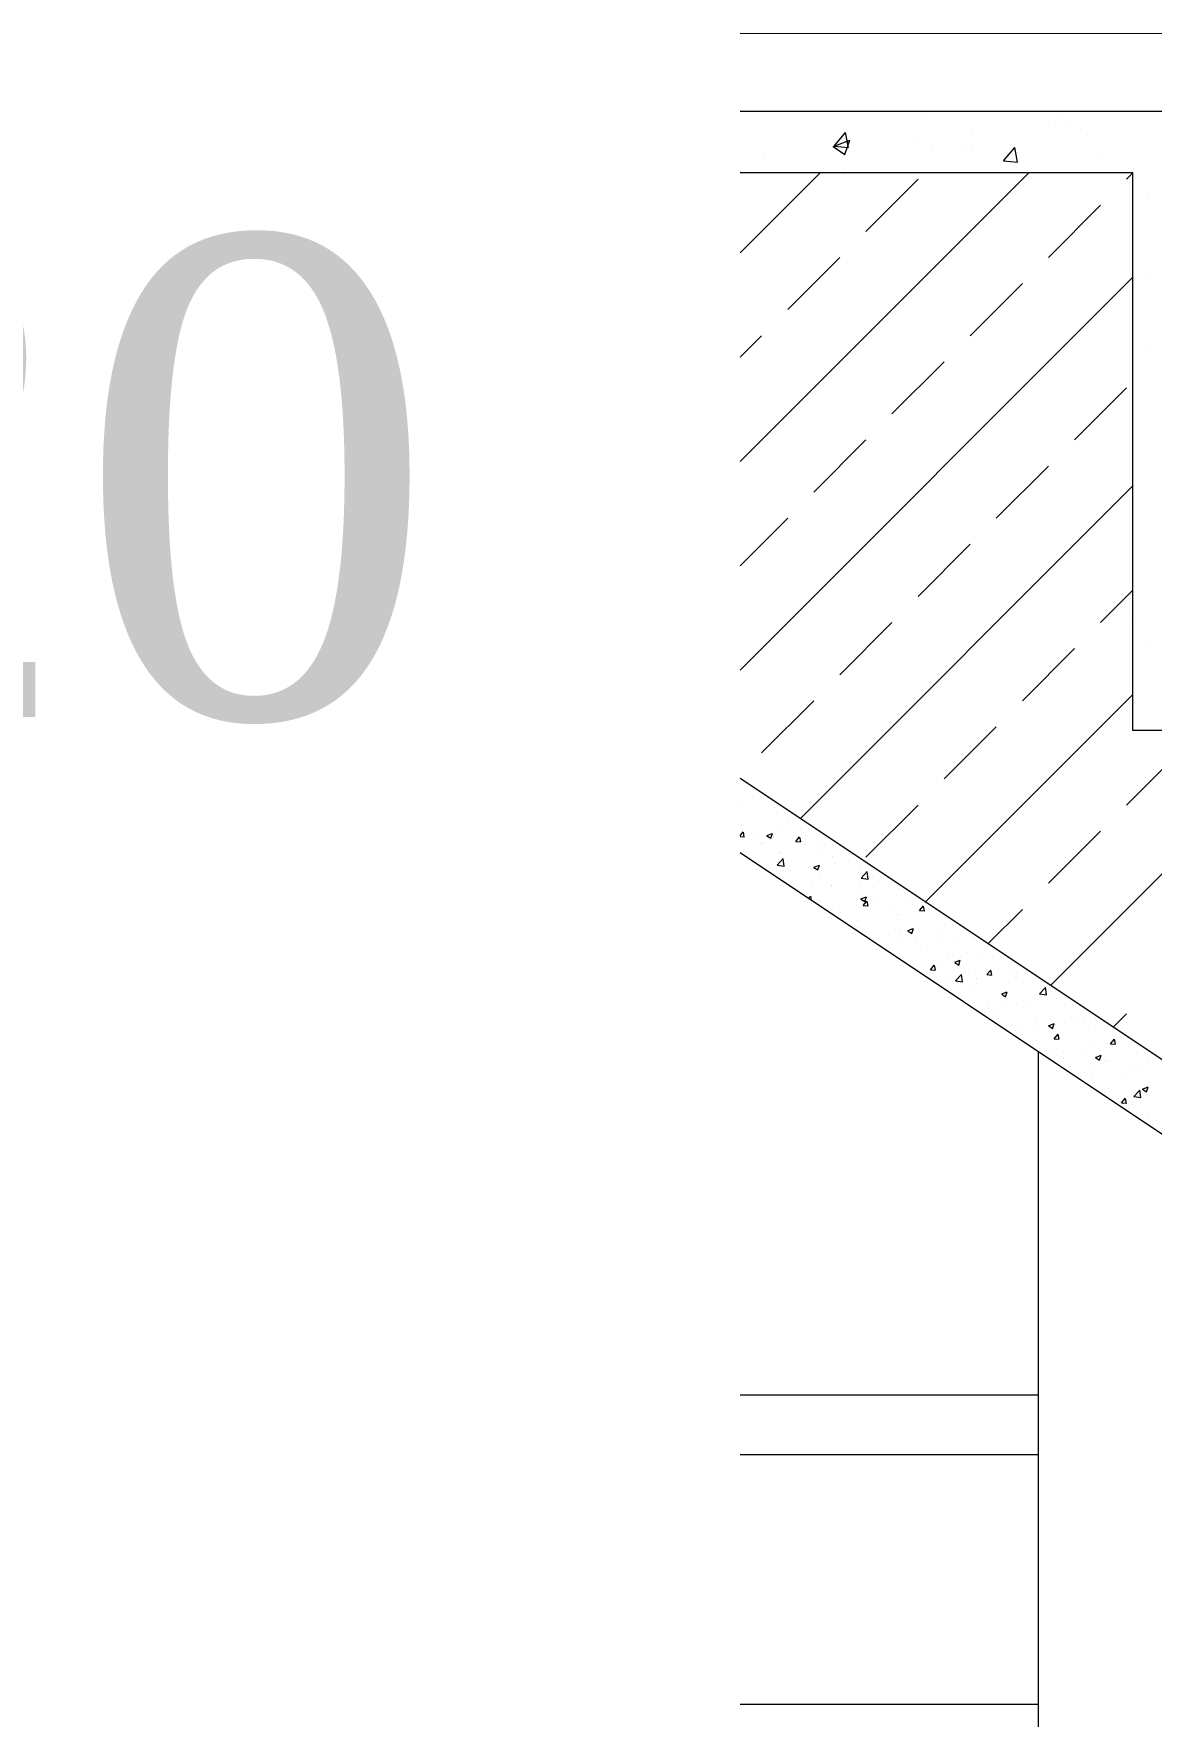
# Model space of a CAD drawing. Header units: millimetres. Extents: x 708 to 46452, y -4963 to 3960.
# Drawn here: x 42803.5 to 42984, y 2358.3 to 2629.9 of the extents above; entities that cross this region are included whole.
import ezdxf
from ezdxf.enums import TextEntityAlignment as Align

# ---------------------------------------------------------------- set-up
doc = ezdxf.new("R2010")
doc.units = ezdxf.units.MM
doc.layers.add('TEFRİŞ', color=8, linetype='Continuous', lineweight=9)
doc.layers.add('YAZI', color=40, linetype='Continuous', lineweight=25)
doc.styles.add('STYLE1', font='times.ttf', dxfattribs={"width": 0.8, "height": 12.5})

msp = doc.modelspace()

# ---------------------------------------------------------------- linework, layer by layer
at = {"layer": 'TEFRİŞ'}
for p, q in [((43003.778, 2629.934), (42917.585, 2629.946)), ((42917.585, 2617.446), (43008.778, 2617.433)), ((42981.021, 2607.477), (42917.585, 2607.477)), ((42981.021, 2517.477), (42981.021, 2607.477)), ((43116.021, 2517.477), (42981.021, 2517.477)), ((42917.585, 2509.768), (43119.754, 2374.989)), ((42917.585, 2497.75), (43116.524, 2365.123)), ((42965.771, 2276.515), (42965.771, 2465.626)), ((42917.585, 2410.201), (42965.771, 2410.201)), ((42917.585, 2400.603), (42965.771, 2400.606)), ((42917.585, 2360.272), (42965.771, 2360.279))]:
    msp.add_line(p, q, dxfattribs=at)
at = {"layer": 'TEFRİŞ', "ltscale": 0.3}
for p, q in [((42926.699, 2617.348), (42926.699, 2617.348)), ((42947.038, 2616.488), (42947.038, 2616.488)), ((42969.528, 2616.171), (42969.528, 2616.171)), ((42932.763, 2611.792), (42934.6, 2613.981)), ((42935.071, 2611.576), (42934.631, 2613.964)), ((42955.098, 2614.271), (42955.098, 2614.271)), ((42967.376, 2615.629), (42967.376, 2615.629)), ((42970.794, 2615.191), (42970.794, 2615.191)), ((42973.753, 2613.737), (42973.753, 2613.737)), ((42932.617, 2611.735), (42935.285, 2612.759)), ((42932.625, 2611.726), (42934.52, 2610.448)), ((42932.766, 2611.789), (42935.044, 2611.59)), ((42934.523, 2610.448), (42935.296, 2612.75)), ((42934.732, 2612.23), (42934.732, 2612.23)), ((42945.56, 2613.016), (42945.56, 2613.016)), ((42948.575, 2611.377), (42948.575, 2611.377)), ((42954.191, 2611.055), (42954.191, 2611.055)), ((42955.071, 2611.371), (42955.071, 2611.371)), ((42960.091, 2609.402), (42961.928, 2611.591)), ((42962.399, 2609.185), (42961.958, 2611.573)), ((42975.41, 2610.511), (42975.41, 2610.511)), ((42921.498, 2609.848), (42921.498, 2609.848)), ((42934.402, 2608.198), (42934.402, 2608.198)), ((42960.094, 2609.398), (42962.371, 2609.199)), ((42917.585, 2594.554), (42930.508, 2607.477)), ((42917.585, 2560.878), (42964.184, 2607.477)), ((42926.356, 2607.563), (42926.356, 2607.563)), ((42937.9, 2598.032), (42946.319, 2606.451)), ((42979.995, 2606.451), (42981.021, 2607.477)), ((42967.367, 2593.822), (42975.786, 2602.241)), ((42983.567, 2604.312), (42983.567, 2604.312)), ((42925.272, 2585.403), (42933.691, 2593.822)), ((42917.585, 2527.202), (42981.021, 2590.639)), ((42954.738, 2581.194), (42963.157, 2589.613)), ((42983.082, 2590.54), (42983.082, 2590.54)), ((42917.585, 2577.716), (42921.062, 2581.194)), ((42983.772, 2579.125), (42983.772, 2579.125)), ((42942.11, 2568.565), (42950.529, 2576.984)), ((42971.576, 2564.356), (42979.995, 2572.775)), ((42929.481, 2555.937), (42937.9, 2564.356)), ((42958.948, 2551.727), (42967.367, 2560.146)), ((42927.33, 2503.271), (42981.021, 2556.963)), ((42917.585, 2544.04), (42925.272, 2551.727)), ((42946.319, 2539.099), (42954.738, 2547.518)), ((42975.786, 2534.889), (42981.021, 2540.125)), ((42933.691, 2526.47), (42942.11, 2534.889)), ((42981.482, 2535.5), (42981.482, 2535.5)), ((42963.157, 2522.261), (42971.576, 2530.68)), ((42983.66, 2530.879), (42983.66, 2530.879)), ((42921.062, 2513.842), (42929.481, 2522.261)), ((42947.535, 2489.801), (42981.021, 2523.287)), ((42950.529, 2509.632), (42958.948, 2518.051)), ((42967.741, 2476.331), (43008.887, 2517.477)), ((42979.995, 2505.423), (42988.414, 2513.842)), ((42918.021, 2509.334), (42918.021, 2509.334)), ((42918.426, 2508.921), (42918.426, 2508.921)), ((42917.866, 2505.106), (42917.866, 2505.106)), ((42923.106, 2504.968), (42923.106, 2504.968)), ((42937.9, 2497.004), (42946.319, 2505.423)), ((42917.762, 2502.084), (42917.762, 2502.084)), ((42924.308, 2501.83), (42924.308, 2501.83)), ((42925.168, 2503.356), (42925.168, 2503.356)), ((42917.585, 2500.48), (42918.085, 2501.076)), ((42917.585, 2500.333), (42918.234, 2500.276)), ((42917.712, 2500.878), (42917.712, 2500.878)), ((42918.261, 2500.263), (42918.114, 2501.059)), ((42919.765, 2499.959), (42919.765, 2499.959)), ((42920.805, 2499.296), (42920.805, 2499.296)), ((42921.263, 2499.409), (42921.263, 2499.409)), ((42921.919, 2500.491), (42922.808, 2500.832)), ((42921.926, 2500.482), (42922.557, 2500.056)), ((42922.561, 2500.056), (42922.818, 2500.824)), ((42922.944, 2500.378), (42922.944, 2500.378)), ((42926.582, 2499.549), (42927.194, 2500.279)), ((42926.585, 2499.546), (42927.344, 2499.479)), ((42927.37, 2499.466), (42927.224, 2500.262)), ((42927.754, 2501.011), (42927.754, 2501.011)), ((42928.043, 2499.122), (42928.043, 2499.122)), ((42928.212, 2500.567), (42928.212, 2500.567)), ((42967.367, 2492.794), (42975.786, 2501.213)), ((42923.562, 2495.743), (42924.551, 2496.774)), ((42923.941, 2497.703), (42923.941, 2497.703)), ((42924.154, 2497.603), (42924.154, 2497.603)), ((42924.693, 2495.56), (42924.552, 2496.766)), ((42930.674, 2498.497), (42930.674, 2498.497)), ((42930.72, 2497.416), (42930.72, 2497.416)), ((42932.434, 2497.058), (42932.434, 2497.058)), ((42935.613, 2497.477), (42935.613, 2497.477)), ((42923.568, 2495.731), (42924.698, 2495.556)), ((42924.413, 2496.002), (42924.413, 2496.002)), ((42925.655, 2494.851), (42925.655, 2494.851)), ((42929.499, 2495.378), (42930.389, 2495.719)), ((42929.506, 2495.369), (42930.138, 2494.943)), ((42930.142, 2494.943), (42930.399, 2495.711)), ((42930.52, 2494.269), (42930.52, 2494.269)), ((42933.062, 2496.123), (42933.062, 2496.123)), ((42936.935, 2495.082), (42936.935, 2495.082)), ((42937.116, 2493.641), (42938.105, 2494.672)), ((42937.122, 2493.629), (42938.252, 2493.453)), ((42938.247, 2493.458), (42938.106, 2494.664)), ((42925.516, 2492.667), (42925.516, 2492.667)), ((42929.093, 2492.049), (42929.093, 2492.049)), ((42932.272, 2492.467), (42932.272, 2492.467)), ((42932.295, 2492.38), (42932.295, 2492.38)), ((42936.78, 2490.854), (42936.78, 2490.854)), ((42937.082, 2493.101), (42937.082, 2493.101)), ((42939.075, 2492.094), (42939.075, 2492.094)), ((42943.376, 2491.807), (42943.376, 2491.807)), ((42928.656, 2490.369), (42928.956, 2490.726)), ((42929.103, 2490.071), (42928.986, 2490.709)), ((42930.365, 2490.041), (42930.365, 2490.041)), ((42932.537, 2488.545), (42932.537, 2488.545)), ((42937.08, 2490.265), (42937.969, 2490.606)), ((42937.087, 2490.256), (42937.719, 2489.829)), ((42937.453, 2489.199), (42938.065, 2489.929)), ((42937.456, 2489.196), (42938.215, 2489.13)), ((42937.722, 2489.83), (42937.98, 2490.597)), ((42938.242, 2489.116), (42938.095, 2489.912)), ((42939.944, 2489.816), (42939.944, 2489.816)), ((42941.762, 2489.148), (42941.762, 2489.148)), ((42944.941, 2489.566), (42944.941, 2489.566)), ((42946.562, 2488.402), (42947.175, 2489.132)), ((42946.565, 2488.399), (42947.324, 2488.333)), ((42947.351, 2488.319), (42947.204, 2489.115)), ((42957.638, 2483.066), (42963.157, 2488.585)), ((42933.741, 2488.092), (42933.741, 2488.092)), ((42935.581, 2485.757), (42935.581, 2485.757)), ((42936.602, 2485.604), (42936.602, 2485.604)), ((42936.626, 2486.627), (42936.626, 2486.627)), ((42942.987, 2487.028), (42942.987, 2487.028)), ((42943.222, 2487.579), (42943.222, 2487.579)), ((42944.661, 2485.151), (42945.55, 2485.493)), ((42945.303, 2484.717), (42945.561, 2485.484)), ((42938.421, 2484.139), (42938.421, 2484.139)), ((42939.28, 2483.898), (42939.28, 2483.898)), ((42941.6, 2484.557), (42941.6, 2484.557)), ((42943.068, 2483.351), (42943.068, 2483.351)), ((42943.381, 2485.318), (42943.381, 2485.318)), ((42944.668, 2485.142), (42945.3, 2484.716)), ((42946.059, 2483.612), (42946.059, 2483.612)), ((42946.41, 2485.19), (42946.41, 2485.19)), ((42949.588, 2484.245), (42949.588, 2484.245)), ((42950.161, 2485.031), (42950.161, 2485.031)), ((42952.839, 2483.325), (42952.839, 2483.325)), ((42955.244, 2483.855), (42955.244, 2483.855)), ((42947.837, 2482.583), (42947.837, 2482.583)), ((42949.434, 2480.018), (42949.434, 2480.018)), ((42951.09, 2481.237), (42951.09, 2481.237)), ((42952.242, 2480.038), (42953.131, 2480.379)), ((42952.249, 2480.029), (42952.88, 2479.603)), ((42952.884, 2479.603), (42953.141, 2480.371)), ((42954.269, 2481.656), (42954.269, 2481.656)), ((42955.849, 2480.831), (42955.849, 2480.831)), ((42947.634, 2478.576), (42947.634, 2478.576)), ((42948.325, 2478.85), (42948.937, 2479.579)), ((42948.327, 2478.846), (42949.086, 2478.78)), ((42949.113, 2478.766), (42948.966, 2479.562)), ((42952.354, 2477.066), (42953.343, 2478.096)), ((42953.484, 2476.882), (42953.344, 2478.088)), ((42954.414, 2478.289), (42954.414, 2478.289)), ((42955.738, 2477.28), (42955.738, 2477.28)), ((42957.434, 2478.053), (42958.046, 2478.782)), ((42957.436, 2478.049), (42958.196, 2477.983)), ((42958.222, 2477.969), (42958.075, 2478.765)), ((42961.193, 2478.003), (42961.193, 2478.003)), ((42962.126, 2477.549), (42962.126, 2477.549)), ((42962.29, 2477.555), (42962.29, 2477.555)), ((42963.759, 2478.336), (42963.759, 2478.336)), ((42950.928, 2476.647), (42950.928, 2476.647)), ((42952.36, 2477.053), (42953.49, 2476.878)), ((42954.719, 2476.277), (42954.719, 2476.277)), ((42955.694, 2476.603), (42955.694, 2476.603)), ((42959.822, 2474.925), (42960.712, 2475.266)), ((42959.829, 2474.916), (42960.461, 2474.49)), ((42960.464, 2474.49), (42960.722, 2475.258)), ((42965.169, 2474.76), (42965.169, 2474.76)), ((42965.908, 2474.963), (42966.897, 2475.994)), ((42965.914, 2474.951), (42967.044, 2474.776)), ((42967.038, 2474.78), (42966.898, 2475.986)), ((42957.763, 2473.489), (42957.763, 2473.489)), ((42960.418, 2473.327), (42960.418, 2473.327)), ((42962.136, 2473.327), (42962.136, 2473.327)), ((42963.597, 2473.746), (42963.597, 2473.746)), ((42968.407, 2474.379), (42968.407, 2474.379)), ((42968.657, 2474.222), (42968.657, 2474.222)), ((42958.72, 2471.513), (42958.72, 2471.513)), ((42961.398, 2469.807), (42961.398, 2469.807)), ((42961.982, 2469.1), (42961.982, 2469.1)), ((42965.066, 2469.37), (42965.066, 2469.37)), ((42965.5, 2471.227), (42965.5, 2471.227)), ((42967.403, 2469.811), (42968.292, 2470.153)), ((42967.41, 2469.803), (42968.042, 2469.376)), ((42968.045, 2469.377), (42968.303, 2470.144)), ((42968.178, 2469.521), (42968.178, 2469.521)), ((42968.502, 2469.994), (42968.502, 2469.994)), ((42970.019, 2470.316), (42970.019, 2470.316)), ((42972.279, 2470.94), (42972.279, 2470.94)), ((42973.086, 2470.426), (42973.086, 2470.426)), ((42974.917, 2470.807), (42974.917, 2470.807)), ((42974.957, 2469.234), (42974.957, 2469.234)), ((42977.844, 2469.595), (42979.995, 2471.747)), ((42962.613, 2469.044), (42962.613, 2469.044)), ((42968.305, 2467.703), (42968.917, 2468.433)), ((42968.308, 2467.699), (42969.067, 2467.633)), ((42969.093, 2467.619), (42968.947, 2468.415)), ((42974.763, 2466.579), (42974.763, 2466.579)), ((42977.414, 2466.906), (42978.027, 2467.636)), ((42977.417, 2466.902), (42978.176, 2466.836)), ((42977.735, 2466.468), (42977.735, 2466.468)), ((42978.203, 2466.822), (42978.056, 2467.618)), ((42968.348, 2465.766), (42968.348, 2465.766)), ((42969.745, 2465.417), (42969.745, 2465.417)), ((42969.753, 2464.485), (42969.753, 2464.485)), ((42972.925, 2465.835), (42972.925, 2465.835)), ((42974.984, 2464.698), (42975.873, 2465.04)), ((42974.991, 2464.689), (42975.622, 2464.263)), ((42975.626, 2464.264), (42975.883, 2465.031)), ((42976.532, 2464.198), (42976.532, 2464.198)), ((42976.901, 2464.009), (42976.901, 2464.009)), ((42983.312, 2463.912), (42983.312, 2463.912)), ((42974.394, 2461.459), (42974.394, 2461.459)), ((42974.608, 2462.351), (42974.608, 2462.351)), ((42979.944, 2461.221), (42979.944, 2461.221)), ((42981.204, 2463.304), (42981.204, 2463.304)), ((42982.414, 2462.515), (42982.414, 2462.515)), ((42981.05, 2459.076), (42981.05, 2459.076)), ((42981.145, 2458.388), (42982.134, 2459.419)), ((42981.152, 2458.375), (42982.281, 2458.2)), ((42982.276, 2458.204), (42982.136, 2459.411)), ((42982.565, 2459.585), (42983.454, 2459.926)), ((42982.571, 2459.576), (42983.203, 2459.15)), ((42983.207, 2459.15), (42983.464, 2459.918)), ((42979.073, 2457.506), (42979.073, 2457.506)), ((42979.177, 2457.353), (42979.789, 2458.083)), ((42979.179, 2457.35), (42979.938, 2457.283)), ((42979.965, 2457.269), (42979.818, 2458.065)), ((42980.839, 2457.422), (42980.839, 2457.422)), ((42982.253, 2457.925), (42982.253, 2457.925)), ((42983.516, 2455.716), (42983.516, 2455.716))]:
    msp.add_line(p, q, dxfattribs=at)

# ---------------------------------------------------------------- texts
at = {"layer": 'YAZI', "linetype": 'Continuous', "style": 'STYLE1'}
msp.add_text('MERDİVEN PLAN ÖLÇEK:1/20', height=77.3545, dxfattribs=at).set_placement((42063.814, 2558.325), align=Align.MIDDLE_CENTER)

doc.saveas('drawing.dxf')
